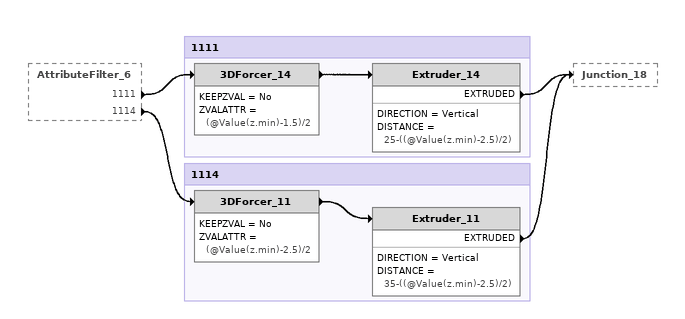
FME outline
AttributeFilter_6 [outside]
    1111 -> 3DForcer_14
    1114 -> 3DForcer_11

Bookmark: 1111
3DForcer_14
    KEEPZVAL = No
    ZVALATTR = (@Value(z.min)-1.5)/2
    -> Extruder_14
Extruder_14
    DIRECTION = Vertical
    DISTANCE = 25-((@Value(z.min)-2.5)/2)
    EXTRUDED -> Junction_18

Bookmark: 1114
3DForcer_11
    KEEPZVAL = No
    ZVALATTR = (@Value(z.min)-2.5)/2
    -> Extruder_11
Extruder_11
    DIRECTION = Vertical
    DISTANCE = 35-((@Value(z.min)-2.5)/2)
    EXTRUDED -> Junction_18
